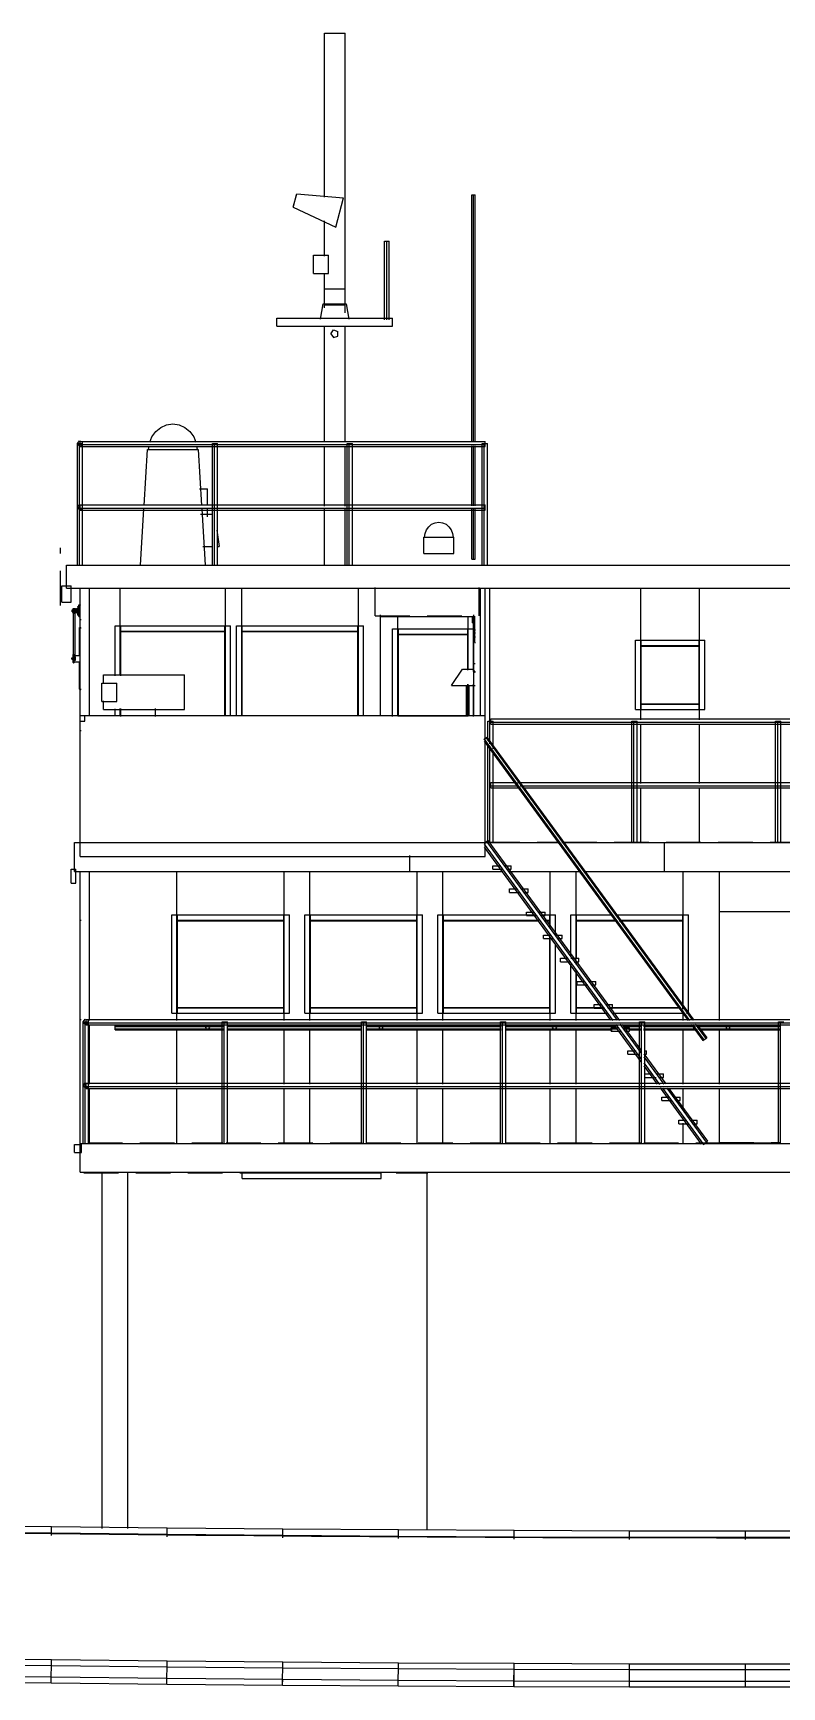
# Model space of a CAD drawing. Extents: x 5 to 836, y 5 to 589.
# Drawn here: x 170.4 to 235.2, y 106 to 249 of the extents above; entities that cross this region are included whole.
import ezdxf

# ---------------------------------------------------------------- set-up
doc = ezdxf.new("R2010")
doc.units = 0
doc.linetypes.add('DASHED', pattern=[4.5, 3, -1.5])
for name, color, linetype in [('DETAIL', 8, 'CONTINUOUS'), ('MARKING', 4, 'DASHED'), ('OUTLINE', 7, 'CONTINUOUS')]:
    doc.layers.add(name, color=color, linetype=linetype)

msp = doc.modelspace()

# ---------------------------------------------------------------- linework, layer by layer
at = {"layer": 'DETAIL'}
for p, q in [((195.6, 249), (197.4, 249)), ((192.93, 234.02), (193.2, 235.02)), ((193.2, 235.02), (193.22, 235.1)), ((196.6, 232.23), (197.27, 234.74)), ((208.36, 213.65), (208.36, 235)), ((208.36, 235), (208.64, 235)), ((208.5, 213.65), (208.5, 235)), ((208.64, 213.65), (208.64, 235)), ((192.91, 233.94), (192.93, 234.02)), ((200.8, 224.21), (200.8, 231)), ((200.8, 231), (201.2, 231)), ((201, 224.21), (201, 231)), ((201.2, 224.21), (201.2, 231)), ((194.65, 228.2), (194.65, 229.8)), ((194.65, 229.8), (195.95, 229.8)), ((195.95, 228.2), (195.95, 229.8)), ((194.65, 228.2), (195.95, 228.2)), ((195.6, 225.5), (195.6, 226.9)), ((195.6, 226.9), (197.4, 226.9)), ((197.4, 225.5), (197.4, 226.9)), ((195.5, 225.6), (197.5, 225.6)), ((195.6, 225.5), (197.4, 225.5)), ((191.5, 223.65), (191.5, 224.35)), ((191.5, 224.35), (201.5, 224.35)), ((191.5, 223.65), (201.5, 223.65)), ((196.15, 223), (196.39, 223.33)), ((196.39, 223.33), (196.78, 223.21)), ((196.78, 222.79), (196.78, 223.21)), ((201.5, 223.65), (201.5, 224.35)), ((196.15, 223), (196.39, 222.67)), ((196.39, 222.67), (196.78, 222.79)), ((174.25, 213.5), (174.42, 213.74)), ((174.25, 213.5), (174.7, 213.5)), ((174.25, 203), (174.25, 213.5)), ((174.25, 213.5), (174.42, 213.26)), ((174.42, 213.74), (174.7, 213.65)), ((174.42, 203), (174.42, 213.5)), ((174.42, 213.26), (174.7, 213.35)), ((174.5, 213.25), (174.5, 213.7)), ((174.5, 213.7), (209.5, 213.7)), ((174.5, 213.42), (209.5, 213.42)), ((174.5, 213.25), (209.5, 213.25)), ((174.7, 203), (174.7, 213.65)), ((185.92, 213.5), (186.37, 213.5)), ((185.92, 203), (185.92, 213.5)), ((186.09, 203), (186.09, 213.5)), ((186.37, 203), (186.37, 213.5)), ((197.58, 213.5), (198.04, 213.5)), ((197.58, 203), (197.58, 213.5)), ((197.76, 203), (197.76, 213.5)), ((198.04, 203), (198.04, 213.5)), ((208.36, 208.12), (208.36, 213.3)), ((208.5, 208.12), (208.5, 213.3)), ((208.64, 208.12), (208.64, 213.3)), ((209.25, 203), (209.25, 213.5)), ((209.25, 213.5), (209.7, 213.5)), ((209.42, 203), (209.42, 213.5)), ((209.5, 213.25), (209.5, 213.7)), ((209.7, 203), (209.7, 213.5)), ((180.3, 213), (184.7, 213)), ((185.5, 208.14), (185.5, 209.6)), ((174.25, 208), (174.42, 208.24)), ((174.25, 208), (174.42, 207.76)), ((174.42, 208.24), (174.7, 208.15)), ((174.42, 207.76), (174.7, 207.85)), ((174.5, 207.75), (174.5, 208.2)), ((174.5, 208.2), (209.5, 208.2)), ((174.5, 207.92), (209.5, 207.92)), ((174.5, 207.75), (209.5, 207.75)), ((184.9, 207.4), (185.94, 207.4)), ((185.5, 207.18), (185.5, 207.88)), ((208.36, 203.5), (208.36, 207.84)), ((208.5, 203.5), (208.5, 207.84)), ((208.64, 203.5), (208.64, 207.84)), ((209.5, 207.75), (209.5, 208.2)), ((185.1, 204.6), (185.97, 204.6)), ((186.3, 204.6), (186.5, 204.6)), ((204.2, 205.4), (206.8, 205.4)), ((204.2, 204), (206.8, 204)), ((208.36, 203.5), (208.64, 203.5)), ((173.3, 201), (173.3, 203)), ((173.3, 203), (345, 203)), ((172.9, 199.8), (172.9, 201.2)), ((172.9, 201.2), (173.7, 201.2)), ((173.3, 201), (345, 201)), ((173.7, 199.8), (173.7, 201.2)), ((174.5, 177.8), (174.5, 201)), ((175.3, 189.97), (175.3, 201)), ((177.96, 193.46), (177.96, 201)), ((187.04, 189.97), (187.04, 201)), ((188.46, 189.97), (188.46, 201)), ((198.54, 189.97), (198.54, 201)), ((209.1, 189.97), (209.1, 201)), ((209.5, 177.8), (209.5, 201)), ((209.9, 189.41), (209.9, 201)), ((222.96, 189.62), (222.96, 201)), ((228.04, 189.62), (228.04, 201)), ((172.9, 199.8), (173.7, 199.8)), ((173.8, 198.97), (173.8, 199.13)), ((173.8, 199.13), (173.9, 199.13)), ((173.8, 199.12), (173.9, 199.12)), ((173.8, 199.11), (173.9, 199.11)), ((173.8, 199.1), (173.9, 199.1)), ((173.8, 199.07), (173.9, 199.07)), ((173.8, 199.06), (173.9, 199.06)), ((173.8, 199.04), (173.9, 199.04)), ((173.8, 199.03), (173.9, 199.03)), ((173.8, 199), (173.9, 199)), ((173.8, 198.99), (173.9, 198.99)), ((173.8, 198.98), (173.9, 198.98)), ((173.8, 198.97), (173.9, 198.97)), ((173.85, 198.99), (173.85, 199.11)), ((173.89, 198.84), (173.89, 199.26)), ((173.9, 198.97), (173.9, 199.13)), ((174.03, 198.9), (174.03, 199.2)), ((174.07, 198.84), (174.07, 199.26)), ((174.16, 198.86), (174.16, 199.24)), ((174.29, 199.32), (174.29, 199.42)), ((174.29, 198.68), (174.29, 198.78)), ((174.37, 199.32), (174.37, 199.42)), ((174.37, 198.68), (174.37, 198.78)), ((174.46, 198.86), (174.46, 199.24)), ((174.5, 198.29), (174.57, 198.29)), ((177.5, 193.42), (177.5, 197.75)), ((177.5, 197.75), (187.5, 197.75)), ((178, 193.42), (178, 197.75)), ((187, 189.93), (187, 197.75)), ((187.5, 189.93), (187.5, 197.75)), ((188, 197.75), (199, 197.75)), ((188, 189.93), (188, 197.75)), ((188.5, 189.93), (188.5, 197.75)), ((198.5, 189.93), (198.5, 197.75)), ((199, 189.93), (199, 197.75)), ((200.46, 189.97), (200.46, 198.7)), ((200.46, 198.54), (208.54, 198.54)), ((201.5, 189.92), (201.5, 197.5)), ((201.5, 197.5), (208.5, 197.5)), ((201.96, 189.97), (201.96, 198.57)), ((202, 189.92), (202, 197.5)), ((208, 193.92), (208, 197.5)), ((208.04, 193.95), (208.04, 198.57)), ((208.5, 193.81), (208.5, 198.6)), ((208.54, 189.97), (208.54, 198.7)), ((208.6, 196.3), (208.6, 198.58)), ((208.6, 197.4), (208.66, 197.4)), ((177.96, 197.29), (187.04, 197.29)), ((178, 197.25), (187, 197.25)), ((188.46, 197.29), (198.54, 197.29)), ((188.5, 197.25), (198.5, 197.25)), ((201.96, 197.04), (208.04, 197.04)), ((202, 197), (208, 197)), ((208.5, 197.3), (208.6, 197.3)), ((208.5, 196.6), (208.6, 196.6)), ((208.6, 197.15), (208.66, 197.15)), ((208.6, 196.8), (208.66, 196.8)), ((208.6, 196.3), (208.66, 196.3)), ((222.5, 196.5), (228.5, 196.5)), ((222.5, 190.5), (222.5, 196.5)), ((222.96, 196.04), (228.04, 196.04)), ((223, 190.5), (223, 196.5)), ((223, 196), (228, 196)), ((228, 190.5), (228, 196.5)), ((228.5, 190.5), (228.5, 196.5)), ((173.78, 194.87), (173.78, 194.97)), ((173.89, 194.71), (173.89, 195.13)), ((173.92, 194.87), (173.92, 194.97)), ((174.07, 194.78), (174.07, 195.06)), ((208.5, 194.5), (208.63, 194.5)), ((176.5, 192.73), (176.5, 193.5)), ((176.5, 193.5), (183.5, 193.5)), ((183.5, 190.5), (183.5, 193.5)), ((207.55, 194), (208.45, 194)), ((176.35, 191.2), (176.35, 192.8)), ((176.35, 192.8), (177.65, 192.8)), ((177.65, 191.2), (177.65, 192.8)), ((206.6, 192.6), (208.64, 192.6)), ((207.88, 189.95), (207.88, 192.5)), ((207.88, 192.5), (208.12, 192.5)), ((207.94, 189.95), (207.94, 192.5)), ((208, 189.92), (208, 192.7)), ((208.04, 189.97), (208.04, 192.69)), ((208.06, 189.95), (208.06, 192.5)), ((208.12, 189.95), (208.12, 192.5)), ((208.5, 189.92), (208.5, 192.7)), ((176.35, 191.2), (177.65, 191.2)), ((176.5, 190.5), (176.5, 191.27)), ((176.5, 190.5), (183.5, 190.5)), ((177.5, 189.93), (177.5, 190.56)), ((177.96, 189.97), (177.96, 190.59)), ((178, 189.9), (178, 190.59)), ((181, 189.9), (181, 190.59)), ((222.5, 190.5), (228.5, 190.5)), ((222.96, 190.96), (228.04, 190.96)), ((223, 191), (228, 191)), ((174.5, 190), (209.5, 190)), ((174.5, 189.5), (174.9, 189.5)), ((174.9, 189.5), (174.9, 190)), ((201.96, 189.96), (208.04, 189.96)), ((209.75, 189.5), (210.2, 189.5)), ((209.75, 187.82), (209.75, 189.5)), ((209.92, 187.54), (209.92, 189.5)), ((210, 189.7), (344, 189.7)), ((210, 189.25), (210, 189.7)), ((210, 189.42), (309.36, 189.42)), ((210, 189.25), (309.36, 189.25)), ((210.2, 187.12), (210.2, 189.5)), ((222.19, 189.5), (222.64, 189.5)), ((222.19, 179), (222.19, 189.5)), ((222.36, 179), (222.36, 189.5)), ((222.64, 179), (222.64, 189.5)), ((222.96, 184.11), (222.96, 189.28)), ((228.04, 184.11), (228.04, 189.28)), ((234.62, 189.5), (235.08, 189.5)), ((234.62, 179), (234.62, 189.5)), ((234.8, 179), (234.8, 189.5)), ((235.08, 179), (235.08, 189.5)), ((174.5, 188.71), (174.57, 188.71)), ((209.42, 187.94), (209.66, 188.12)), ((209.42, 187.94), (227.18, 163.63)), ((209.42, 187.77), (227.06, 163.63)), ((209.58, 188.06), (227.43, 163.64)), ((209.66, 188.12), (227.55, 163.64)), ((209.75, 179), (209.75, 187.54)), ((209.92, 179), (209.92, 187.26)), ((210.2, 179), (210.2, 186.84)), ((210, 184.2), (212.17, 184.2)), ((210, 183.75), (210, 184.2)), ((210, 183.92), (212.38, 183.92)), ((210, 183.75), (212.45, 183.75)), ((212.31, 184.2), (309.36, 184.2)), ((212.52, 183.92), (309.36, 183.92)), ((212.73, 183.75), (309.36, 183.75)), ((222.96, 179), (222.96, 183.76)), ((228.04, 179), (228.04, 183.76)), ((174, 176.5), (174, 179)), ((174, 179), (215.92, 179)), ((209.42, 178.86), (220.55, 163.63)), ((209.43, 178.95), (209.74, 179.18)), ((209.62, 179.09), (220.91, 163.64)), ((209.74, 179.18), (221.12, 163.61)), ((216.13, 179), (346.24, 179)), ((225, 176.5), (225, 179)), ((174.5, 177.8), (209.5, 177.8)), ((203, 176.5), (203, 177.89)), ((209.42, 178.6), (220.34, 163.65)), ((173.7, 175.5), (173.7, 176.7)), ((173.7, 176.7), (174.1, 176.7)), ((174, 176.5), (211.03, 176.5)), ((174.1, 175.5), (174.1, 176.7)), ((174.5, 150.5), (174.5, 176.5)), ((175.3, 163.63), (175.3, 176.5)), ((182.86, 163.63), (182.86, 176.5)), ((192.14, 163.63), (192.14, 176.5)), ((194.36, 163.63), (194.36, 176.5)), ((203.64, 163.63), (203.64, 176.5)), ((205.86, 163.63), (205.86, 176.5)), ((210.16, 176.7), (210.16, 177)), ((210.16, 177), (210.86, 177)), ((210.16, 176.7), (211.07, 176.7)), ((211.14, 177), (211.76, 177)), ((211.41, 176.7), (211.76, 176.7)), ((211.52, 176.5), (217.78, 176.5)), ((211.76, 176.7), (211.76, 177)), ((215.14, 171.6), (215.14, 176.5)), ((217.36, 168.95), (217.36, 176.5)), ((218.02, 176.5), (345, 176.5)), ((226.64, 164.61), (226.64, 176.5)), ((229.76, 163.63), (229.76, 176.5)), ((173.7, 175.5), (174.1, 175.5)), ((211.62, 174.7), (211.62, 175)), ((211.62, 175), (212.25, 175)), ((211.62, 174.7), (212.53, 174.7)), ((212.6, 175), (213.22, 175)), ((212.81, 174.7), (213.22, 174.7)), ((213.22, 174.7), (213.22, 175)), ((229.76, 173.04), (238.24, 173.04)), ((174.5, 172.29), (174.57, 172.29)), ((182.4, 172.75), (192.6, 172.75)), ((182.4, 164.25), (182.4, 172.75)), ((182.86, 172.29), (192.14, 172.29)), ((182.9, 164.25), (182.9, 172.75)), ((182.9, 172.25), (192.1, 172.25)), ((192.1, 164.25), (192.1, 172.75)), ((192.6, 164.25), (192.6, 172.75)), ((193.9, 172.75), (204.1, 172.75)), ((193.9, 164.25), (193.9, 172.75)), ((194.36, 172.29), (203.64, 172.29)), ((194.4, 164.25), (194.4, 172.75)), ((194.4, 172.25), (203.6, 172.25)), ((203.6, 164.25), (203.6, 172.75)), ((204.1, 164.25), (204.1, 172.75)), ((205.4, 172.75), (213.85, 172.75)), ((205.4, 164.25), (205.4, 172.75)), ((205.86, 172.29), (214.16, 172.29)), ((205.9, 164.25), (205.9, 172.75)), ((205.9, 172.25), (214.12, 172.25)), ((213.08, 172.7), (213.08, 173)), ((213.08, 173), (213.78, 173)), ((213.08, 172.7), (213.99, 172.7)), ((214.13, 173), (214.68, 173)), ((214.34, 172.7), (214.68, 172.7)), ((214.4, 172.75), (215.6, 172.75)), ((214.61, 172.25), (215.1, 172.25)), ((214.65, 172.29), (215.14, 172.29)), ((214.68, 172.7), (214.68, 173)), ((215.1, 171.64), (215.1, 172.75)), ((215.6, 170.94), (215.6, 172.75)), ((216.9, 172.75), (220.54, 172.75)), ((216.9, 169.13), (216.9, 172.75)), ((217.36, 172.29), (220.85, 172.29)), ((217.4, 168.92), (217.4, 172.75)), ((217.4, 172.25), (220.88, 172.25)), ((220.75, 172.75), (227.1, 172.75)), ((221.09, 172.25), (226.6, 172.25)), ((221.13, 172.29), (226.64, 172.29)), ((226.6, 164.63), (226.6, 172.75)), ((227.1, 164.25), (227.1, 172.75)), ((214.55, 170.7), (214.55, 171)), ((214.55, 171), (215.24, 171)), ((214.55, 170.7), (215.38, 170.7)), ((215.1, 164.25), (215.1, 170.8)), ((215.14, 163.63), (215.14, 170.76)), ((215.52, 171), (216.15, 171)), ((215.6, 164.25), (215.6, 170.24)), ((215.73, 170.7), (216.15, 170.7)), ((216.15, 170.7), (216.15, 171)), ((216.01, 168.7), (216.01, 169)), ((216.01, 169), (216.63, 169)), ((216.91, 169), (217.61, 169)), ((217.36, 168.53), (217.36, 168.74)), ((217.4, 168.43), (217.4, 168.78)), ((217.61, 168.7), (217.61, 169)), ((216.01, 168.7), (216.84, 168.7)), ((216.9, 164.25), (216.9, 168.5)), ((217.19, 168.7), (217.61, 168.7)), ((217.36, 163.63), (217.36, 167.97)), ((217.4, 164.25), (217.4, 167.87)), ((217.47, 166.7), (217.47, 167)), ((217.47, 167), (218.16, 167)), ((217.47, 166.7), (218.37, 166.7)), ((218.44, 167), (219.07, 167)), ((218.72, 166.7), (219.07, 166.7)), ((219.07, 166.7), (219.07, 167)), ((182.86, 164.71), (192.14, 164.71)), ((182.9, 164.75), (192.1, 164.75)), ((194.36, 164.71), (203.64, 164.71)), ((194.4, 164.75), (203.6, 164.75)), ((205.86, 164.71), (215.14, 164.71)), ((205.9, 164.75), (215.1, 164.75)), ((217.36, 164.71), (219.66, 164.71)), ((217.4, 164.75), (219.63, 164.75)), ((218.93, 164.7), (218.93, 165)), ((218.93, 165), (219.63, 165)), ((218.93, 164.7), (219.84, 164.7)), ((219.9, 165), (220.53, 165)), ((220.11, 164.7), (220.53, 164.7)), ((220.29, 164.71), (226.36, 164.71)), ((220.33, 164.75), (226.32, 164.75)), ((220.53, 164.7), (220.53, 165)), ((174.5, 163.71), (174.57, 163.71)), ((174.75, 163.5), (174.92, 163.74)), ((174.75, 163.5), (175.2, 163.5)), ((174.75, 153), (174.75, 163.5)), ((174.75, 163.5), (174.92, 163.26)), ((174.92, 163.74), (175.2, 163.65)), ((174.92, 153), (174.92, 163.5)), ((174.92, 163.26), (175.2, 163.35)), ((175, 163.25), (175, 163.7)), ((175, 163.7), (306.92, 163.7)), ((175, 163.42), (306.64, 163.42)), ((175, 163.25), (306.43, 163.25)), ((175.2, 153), (175.2, 163.65)), ((175.3, 158.11), (175.3, 163.28)), ((177.5, 162.82), (177.5, 163.18)), ((177.5, 163.18), (186.88, 163.18)), ((177.5, 163.09), (186.88, 163.09)), ((182.4, 164.25), (192.6, 164.25)), ((185.34, 163), (185.42, 163.14)), ((185.42, 163.14), (185.58, 163.14)), ((185.58, 163.14), (185.66, 163)), ((186.78, 163.5), (187.23, 163.5)), ((186.78, 153), (186.78, 163.5)), ((186.95, 153), (186.95, 163.5)), ((187.16, 163.18), (198.85, 163.18)), ((187.16, 163.09), (198.85, 163.09)), ((187.23, 153), (187.23, 163.5)), ((193.9, 164.25), (204.1, 164.25)), ((198.8, 163.5), (199.25, 163.5)), ((198.8, 153), (198.8, 163.5)), ((198.98, 153), (198.98, 163.5)), ((199.2, 163.18), (210.89, 163.18)), ((199.2, 163.09), (210.89, 163.09)), ((199.25, 153), (199.25, 163.5)), ((200.34, 163), (200.42, 163.14)), ((200.42, 163.14), (200.58, 163.14)), ((200.58, 163.14), (200.66, 163)), ((205.4, 164.25), (215.6, 164.25)), ((210.83, 163.5), (211.28, 163.5)), ((210.83, 153), (210.83, 163.5)), ((211, 153), (211, 163.5)), ((211.24, 163.18), (220.83, 163.18)), ((211.24, 163.09), (220.83, 163.09)), ((211.28, 153), (211.28, 163.5)), ((215.34, 163), (215.42, 163.14)), ((215.42, 163.14), (215.58, 163.14)), ((215.58, 163.14), (215.66, 163)), ((216.9, 164.25), (220.05, 164.25)), ((220.54, 164.25), (226.79, 164.25)), ((220.63, 163.26), (222.98, 160.04)), ((220.8, 163.29), (222.98, 160.3)), ((221.16, 163.3), (222.97, 160.82)), ((221.36, 163.27), (222.97, 161.07)), ((221.46, 163.18), (222.93, 163.18)), ((221.46, 163.09), (222.93, 163.09)), ((222.86, 163.5), (223.31, 163.5)), ((222.86, 153), (222.86, 163.5)), ((223.03, 153), (223.03, 163.5)), ((223.21, 163.18), (227.55, 163.18)), ((223.21, 163.09), (227.69, 163.09)), ((223.31, 153), (223.31, 163.5)), ((226.6, 164.25), (226.6, 164.39)), ((226.64, 163.63), (226.64, 164.36)), ((226.91, 164.25), (227.1, 164.25)), ((227.31, 163.29), (228.34, 161.88)), ((227.43, 163.29), (228.42, 161.94)), ((227.67, 163.3), (228.58, 162.06)), ((227.83, 163.18), (234.97, 163.18)), ((227.83, 163.09), (234.97, 163.09)), ((227.84, 163.25), (228.66, 162.12)), ((230.34, 163), (230.42, 163.14)), ((230.42, 163.14), (230.58, 163.14)), ((230.58, 163.14), (230.66, 163)), ((234.88, 163.5), (235.33, 163.5)), ((234.88, 153), (234.88, 163.5)), ((235.05, 153), (235.05, 163.5)), ((177.5, 162.91), (186.88, 162.91)), ((177.5, 162.82), (186.88, 162.82)), ((182.86, 158.11), (182.86, 162.9)), ((185.34, 163), (185.42, 162.86)), ((185.42, 162.86), (185.58, 162.86)), ((185.58, 162.86), (185.66, 163)), ((187.16, 162.91), (198.85, 162.91)), ((187.16, 162.82), (198.85, 162.82)), ((192.14, 158.11), (192.14, 162.9)), ((194.36, 158.11), (194.36, 162.9)), ((199.2, 162.91), (210.89, 162.91)), ((199.2, 162.82), (210.89, 162.82)), ((200.34, 163), (200.42, 162.86)), ((200.42, 162.86), (200.58, 162.86)), ((200.58, 162.86), (200.66, 163)), ((203.64, 158.11), (203.64, 162.9)), ((205.86, 158.11), (205.86, 162.9)), ((211.24, 162.91), (220.83, 162.91)), ((211.24, 162.82), (220.48, 162.82)), ((215.14, 158.11), (215.14, 162.9)), ((215.34, 163), (215.42, 162.86)), ((215.42, 162.86), (215.58, 162.86)), ((215.58, 162.86), (215.66, 163)), ((217.36, 158.11), (217.36, 162.9)), ((220.39, 162.7), (220.39, 163)), ((220.39, 163), (221.09, 163)), ((220.39, 162.7), (221.23, 162.7)), ((221.44, 163), (221.99, 163)), ((221.46, 162.91), (222.93, 162.91)), ((221.64, 162.7), (221.99, 162.7)), ((221.95, 162.82), (222.93, 162.82)), ((221.99, 162.7), (221.99, 163)), ((223.21, 162.91), (227.69, 162.91)), ((223.21, 162.82), (227.76, 162.82)), ((226.64, 158.11), (226.64, 162.9)), ((227.9, 162.91), (234.97, 162.91)), ((228.04, 162.82), (234.97, 162.82)), ((228.34, 161.88), (228.66, 162.12)), ((229.76, 158.11), (229.76, 162.86)), ((230.34, 163), (230.42, 162.86)), ((230.42, 162.86), (230.58, 162.86)), ((230.58, 162.86), (230.66, 163)), ((221.85, 160.7), (221.85, 161)), ((221.85, 161), (222.55, 161)), ((221.85, 160.7), (222.76, 160.7)), ((223.22, 160.73), (225.12, 158.14)), ((223.22, 160.48), (224.95, 158.11)), ((223.25, 161), (223.45, 161)), ((223.25, 160.7), (223.45, 160.7)), ((223.45, 160.7), (223.45, 161)), ((223.23, 159.96), (224.59, 158.1)), ((223.23, 159.7), (224.38, 158.12)), ((223.32, 158.7), (223.32, 159)), ((223.32, 159), (223.94, 159)), ((224.36, 159), (224.92, 159)), ((224.92, 158.7), (224.92, 159)), ((174.75, 158), (174.92, 158.24)), ((174.75, 158), (174.92, 157.76)), ((174.92, 158.24), (175.2, 158.15)), ((174.92, 157.76), (175.2, 157.85)), ((175, 157.75), (175, 158.2)), ((175, 158.2), (254.08, 158.2)), ((175, 157.92), (254.08, 157.92)), ((175, 157.75), (254.08, 157.75)), ((175.3, 153), (175.3, 157.76)), ((182.86, 153), (182.86, 157.76)), ((192.14, 153), (192.14, 157.76)), ((194.36, 153), (194.36, 157.76)), ((203.64, 153), (203.64, 157.76)), ((205.86, 153), (205.86, 157.76)), ((215.14, 153), (215.14, 157.76)), ((217.36, 153), (217.36, 157.76)), ((223.32, 158.7), (224.29, 158.7)), ((224.5, 158.7), (224.92, 158.7)), ((224.63, 157.79), (228.18, 152.94)), ((224.83, 157.76), (228.38, 152.91)), ((225.2, 157.77), (228.62, 153.09)), ((225.4, 157.75), (228.74, 153.18)), ((226.64, 155.86), (226.64, 157.76)), ((229.76, 153), (229.76, 157.76)), ((224.78, 156.7), (224.78, 157)), ((224.78, 157), (225.47, 157)), ((224.78, 156.7), (225.68, 156.7)), ((225.82, 157), (226.38, 157)), ((226.03, 156.7), (226.38, 156.7)), ((226.38, 156.7), (226.38, 157)), ((226.24, 154.7), (226.24, 155)), ((226.24, 155), (226.93, 155)), ((226.24, 154.7), (227.14, 154.7)), ((226.64, 154.95), (226.64, 155.24)), ((226.64, 153), (226.64, 154.75)), ((227.21, 155), (227.84, 155)), ((227.42, 154.7), (227.84, 154.7)), ((227.84, 154.7), (227.84, 155)), ((228.38, 152.91), (228.62, 153.09)), ((228.62, 153.09), (228.74, 153.18)), ((174, 152.2), (174, 152.9)), ((174, 152.9), (174.6, 152.9)), ((174, 152.2), (174.6, 152.2)), ((174.5, 153), (404.5, 153)), ((174.6, 152.2), (174.6, 152.9)), ((174.5, 150.5), (404.5, 150.5)), ((188.5, 149.95), (188.5, 150.45)), ((188.5, 150.45), (200.5, 150.45)), ((200.5, 149.95), (200.5, 150.45)), ((204.5, 119.57), (204.5, 150.5)), ((188.5, 149.95), (200.5, 149.95)), ((162, 119.44), (172, 119.31)), ((162.01, 120), (172.01, 119.87)), ((172, 119.1), (172, 119.87)), ((172, 119.87), (182, 119.76)), ((172, 119.31), (172, 119.36)), ((172, 119.31), (182, 119.2)), ((182, 118.99), (182, 119.76)), ((182, 119.76), (192, 119.67)), ((182, 119.2), (192, 119.11)), ((192, 118.9), (192, 119.67)), ((192, 119.67), (202, 119.6)), ((192, 119.11), (202, 119.04)), ((202, 118.83), (202, 119.6)), ((202, 119.6), (212, 119.54)), ((202, 119.04), (202, 119.6)), ((202, 119.04), (212, 118.99)), ((212, 118.78), (212, 119.54)), ((212, 119.54), (222, 119.51)), ((212, 118.99), (222, 118.96)), ((212, 118.78), (212, 118.99)), ((222, 118.75), (222, 119.51)), ((222, 119.51), (232, 119.5)), ((222, 118.96), (232, 118.95)), ((232, 119.5), (242, 119.51)), ((232, 119.5), (232, 118.74)), ((232, 118.95), (242, 118.95)), ((162.01, 108.49), (172.01, 108.36)), ((162.01, 107.99), (172.01, 107.86)), ((171.99, 106.36), (172.01, 108.36)), ((172.01, 108.36), (182.01, 108.25)), ((172.01, 107.86), (172.01, 108.36)), ((172.01, 107.86), (182.01, 107.75)), ((181.99, 106.25), (182.01, 108.25)), ((182, 107.75), (192, 107.66)), ((182.01, 108.25), (192.01, 108.16)), ((191.99, 106.16), (192.01, 108.16)), ((192, 107.66), (192.01, 108.16)), ((192, 107.66), (202, 107.59)), ((192.01, 108.16), (202.01, 108.09)), ((201.99, 106.09), (202.01, 108.09)), ((202, 107.59), (212, 107.54)), ((202.01, 108.09), (212.01, 108.04)), ((211.99, 106.04), (212.01, 108.04)), ((212, 106.04), (212, 108.04)), ((212, 108.04), (222, 108.01)), ((212, 107.54), (222, 107.51)), ((222, 106.01), (222, 108.01)), ((222, 108.01), (232, 108)), ((222, 107.51), (222, 108.01)), ((222, 107.51), (232, 107.5)), ((232, 108), (232, 106)), ((232, 108), (242, 108)), ((232, 107.5), (242, 107.5)), ((161.99, 106.99), (171.99, 106.86)), ((161.99, 106.49), (171.99, 106.36)), ((171.99, 106.86), (181.99, 106.75)), ((171.99, 106.36), (171.99, 106.86)), ((171.99, 106.36), (181.99, 106.25)), ((181.99, 106.25), (191.99, 106.16)), ((182, 106.75), (192, 106.66)), ((191.99, 106.16), (192, 106.66)), ((191.99, 106.16), (201.99, 106.09)), ((192, 106.66), (202, 106.59)), ((201.99, 106.09), (211.99, 106.04)), ((202, 106.59), (212, 106.54)), ((212, 106.54), (222, 106.51)), ((212, 106.04), (222, 106.01)), ((222, 106.51), (232, 106.5)), ((222, 106.01), (222, 106.51)), ((222, 106.01), (232, 106)), ((232, 106.5), (242, 106.5)), ((232, 106), (242, 106))]:
    msp.add_line(p, q, dxfattribs=at)
at = {"layer": 'MARKING'}
for p, q in [((172.8, 199.5), (172.8, 204.5)), ((200, 198.6), (200, 201.05)), ((209, 198.6), (209, 201.05)), ((200, 198.6), (209, 198.6)), ((208.4, 198), (208.4, 198.5)), ((208.4, 198.5), (208.5, 198.5)), ((208.4, 198), (208.5, 198)), ((208.5, 198), (208.5, 198.5)), ((209.5, 179.05), (215.94, 179.05)), ((209.5, 179.01), (209.5, 179.05)), ((209.5, 179.01), (215.94, 179.01)), ((216.15, 179.05), (344.5, 179.05)), ((216.15, 179.01), (346.24, 179.01)), ((175.14, 153.05), (186.83, 153.05)), ((187.11, 153.05), (198.86, 153.05)), ((199.21, 153.05), (210.83, 153.05)), ((211.25, 153.05), (222.94, 153.05)), ((223.22, 153.05), (234.97, 153.05)), ((229.73, 153.08), (234.97, 153.08)), ((229.73, 153.03), (234.97, 153.03)), ((175.14, 153), (186.83, 153)), ((187.11, 153), (198.86, 153)), ((199.21, 153), (210.83, 153)), ((211.25, 153), (222.94, 153)), ((223.22, 153), (234.97, 153)), ((174.8, 150.45), (174.8, 150.5)), ((174.8, 150.5), (204.54, 150.5)), ((174.8, 150.45), (204.54, 150.45))]:
    msp.add_line(p, q, dxfattribs=at)
at = {"layer": 'OUTLINE'}
for p, q in [((195.6, 234.81), (195.6, 249)), ((197.4, 224.81), (197.4, 249)), ((192.91, 233.94), (193.22, 235.1)), ((193.22, 235.1), (197.27, 234.74)), ((196.6, 232.23), (197.27, 234.74)), ((192.91, 233.94), (196.6, 232.23)), ((195.6, 229.71), (195.6, 232.78)), ((195.6, 225.23), (195.6, 228.24)), ((195.28, 224.27), (195.5, 225.6)), ((197.5, 225.6), (197.72, 224.27)), ((195.6, 213.63), (195.6, 223.69)), ((197.4, 213.63), (197.4, 223.69)), ((180.69, 214.1), (181.02, 214.56)), ((181.02, 214.56), (181.45, 214.91)), ((181.45, 214.91), (181.96, 215.13)), ((181.96, 215.13), (182.5, 215.2)), ((182.5, 215.2), (183.04, 215.13)), ((183.04, 215.13), (183.55, 214.91)), ((183.55, 214.91), (183.98, 214.56)), ((183.98, 214.56), (184.31, 214.1)), ((180.41, 213), (180.44, 213.25)), ((180.5, 213.63), (180.69, 214.1)), ((184.31, 214.1), (184.5, 213.63)), ((184.56, 213.25), (184.59, 213)), ((195.6, 208.1), (195.6, 213.28)), ((197.4, 208.1), (197.4, 213.28)), ((180.01, 208.14), (180.3, 213)), ((180.41, 213), (184.59, 213)), ((184.7, 213), (184.99, 208.14)), ((184.81, 209.6), (185.5, 209.6)), ((179.7, 203), (179.99, 207.86)), ((185.01, 207.86), (185.3, 203)), ((195.6, 203), (195.6, 207.89)), ((197.4, 203), (197.4, 207.89)), ((186.3, 206.03), (186.5, 204.6)), ((204.31, 205.74), (204.43, 206.05)), ((204.43, 206.05), (204.63, 206.32)), ((204.63, 206.32), (204.88, 206.53)), ((204.88, 206.53), (205.18, 206.66)), ((205.18, 206.66), (205.5, 206.7)), ((205.5, 206.7), (205.82, 206.66)), ((205.82, 206.66), (206.12, 206.53)), ((206.12, 206.53), (206.37, 206.32)), ((206.37, 206.32), (206.57, 206.05)), ((206.57, 206.05), (206.69, 205.74)), ((204.2, 204), (204.2, 205.4)), ((204.26, 205.4), (204.31, 205.74)), ((204.26, 205.4), (206.74, 205.4)), ((206.69, 205.74), (206.74, 205.4)), ((206.8, 204), (206.8, 205.4)), ((173.85, 199.12), (174.46, 199.12)), ((173.85, 199.09), (174.46, 199.09)), ((173.85, 199.01), (174.46, 199.01)), ((173.85, 198.98), (174.46, 198.98)), ((173.89, 199.26), (174.07, 199.26)), ((173.89, 199.19), (174.07, 199.19)), ((173.89, 198.91), (174.07, 198.91)), ((173.89, 198.84), (174.07, 198.84)), ((173.91, 194.88), (173.91, 199.09)), ((173.92, 199.1), (174.03, 199.1)), ((173.92, 199.08), (174.03, 199.08)), ((174.03, 199.2), (174.07, 199.2)), ((174.03, 199.15), (174.07, 199.15)), ((174.03, 198.95), (174.07, 198.95)), ((174.03, 198.9), (174.07, 198.9)), ((174.05, 194.9), (174.05, 199.09)), ((174.16, 199.24), (174.46, 199.24)), ((174.16, 199.17), (174.46, 199.17)), ((174.16, 198.93), (174.46, 198.93)), ((174.16, 198.86), (174.46, 198.86)), ((174.29, 199.43), (174.37, 199.43)), ((174.29, 199.31), (174.37, 199.31)), ((174.29, 198.79), (174.37, 198.79)), ((174.36, 199.54), (174.37, 199.55)), ((174.36, 199.12), (174.36, 199.54)), ((174.36, 198.56), (174.36, 198.98)), ((174.37, 199.55), (174.48, 199.55)), ((174.48, 199.55), (174.5, 199.54)), ((174.5, 199.47), (174.5, 199.54)), ((174.29, 198.67), (174.37, 198.67)), ((174.36, 198.56), (174.37, 198.55)), ((174.37, 198.55), (174.48, 198.55)), ((174.42, 197.57), (174.43, 197.59)), ((174.42, 197.48), (174.42, 197.57)), ((174.42, 197.48), (174.43, 197.47)), ((174.43, 197.59), (174.55, 197.59)), ((174.43, 197.55), (174.45, 197.57)), ((174.43, 195.13), (174.43, 197.55)), ((174.45, 197.57), (174.57, 197.57)), ((174.48, 198.55), (174.5, 198.56)), ((174.48, 196.42), (174.48, 196.61)), ((173.78, 194.98), (173.92, 194.98)), ((173.78, 194.86), (173.92, 194.86)), ((173.88, 195.26), (173.9, 195.28)), ((173.88, 194.57), (173.88, 195.26)), ((173.88, 194.57), (173.9, 194.56)), ((173.89, 195.13), (174.07, 195.13)), ((173.89, 195.06), (174.07, 195.06)), ((173.89, 195.01), (173.9, 195.03)), ((173.89, 194.82), (173.89, 195.01)), ((173.89, 194.82), (173.9, 194.81)), ((173.89, 194.78), (174.07, 194.78)), ((173.89, 194.71), (173.95, 194.71)), ((173.9, 195.28), (173.94, 195.28)), ((173.9, 195.03), (173.95, 195.03)), ((173.9, 194.81), (173.95, 194.81)), ((173.9, 194.56), (173.94, 194.56)), ((173.92, 194.89), (174.03, 194.89)), ((173.92, 194.87), (173.98, 194.87)), ((173.94, 195.28), (173.96, 195.26)), ((173.94, 194.56), (173.96, 194.57)), ((173.96, 194.57), (173.96, 195.26)), ((173.98, 195.18), (173.99, 195.19)), ((173.98, 194.66), (173.98, 195.18)), ((173.98, 194.66), (173.99, 194.64)), ((173.99, 195.19), (174.48, 195.19)), ((173.99, 194.64), (174.48, 194.64)), ((174.43, 192.28), (174.43, 194.64)), ((174.48, 193.22), (174.48, 193.41)), ((206.6, 192.6), (207.55, 194)), ((208.45, 194), (208.64, 193.72)), ((174.42, 192.35), (174.43, 192.37)), ((174.42, 192.26), (174.42, 192.35)), ((174.42, 192.26), (174.43, 192.25)), ((174.43, 192.28), (174.45, 192.27)), ((174.43, 192.25), (174.55, 192.25)), ((174.45, 192.27), (174.57, 192.27)), ((209.39, 187.92), (209.66, 188.12)), ((209.41, 178.93), (209.74, 179.18)), ((228.34, 161.88), (228.66, 162.12)), ((228.5, 153), (228.74, 153.18)), ((176.4, 119.71), (176.4, 150.5)), ((178.6, 119.71), (178.6, 150.5)), ((169.5, 119.29), (174.5, 119.23)), ((174.5, 119.23), (179.5, 119.18)), ((179.5, 119.18), (184.5, 119.13)), ((184.5, 119.13), (189.5, 119.08)), ((189.5, 119.08), (194.5, 119.04)), ((194.5, 119.04), (199.5, 119.01)), ((199.5, 119.01), (204.5, 118.98)), ((202, 119.39), (202, 119.6)), ((204.5, 118.98), (209.5, 118.95)), ((209.5, 118.95), (214.5, 118.93)), ((214.5, 118.93), (219.5, 118.92)), ((219.5, 118.92), (224.5, 118.91)), ((224.5, 118.91), (229.5, 118.9)), ((229.5, 118.9), (234.5, 118.9)), ((234.49, 118.9), (239.49, 118.9)), ((191.99, 106.16), (191.99, 106.36)), ((222, 106.01), (222, 106.14))]:
    msp.add_line(p, q, dxfattribs=at)

doc.saveas('drawing.dxf')
